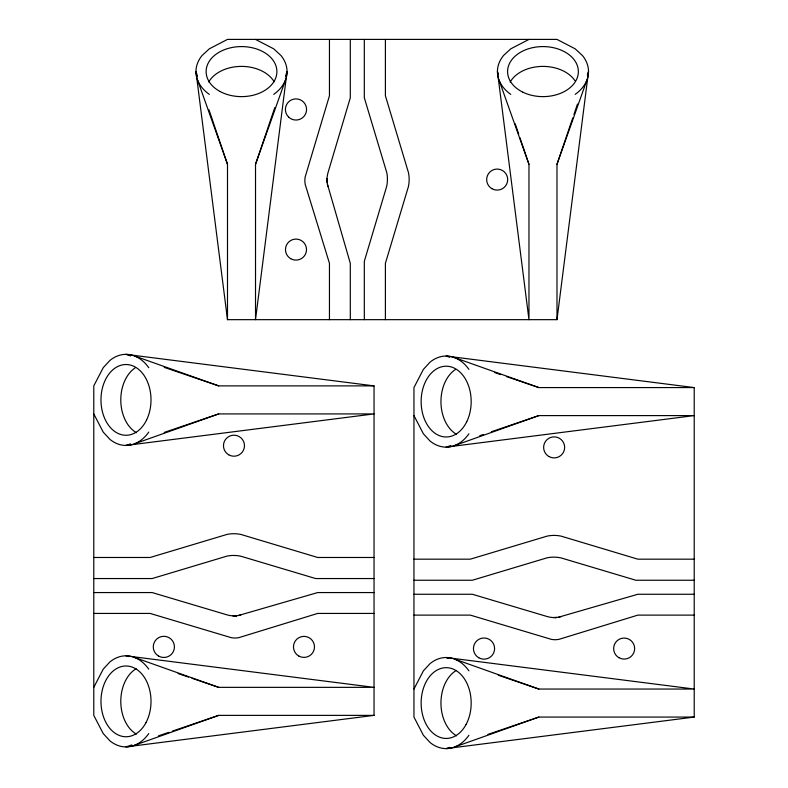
<?xml version="1.0" encoding="UTF-8"?>
<svg xmlns="http://www.w3.org/2000/svg" width="788" height="788" viewBox="0 0 788 788"><rect width="100%" height="100%" fill="white"/><g stroke="black" fill="none" stroke-linecap="round" stroke-linejoin="round"><path stroke-width="1.18" d="M327.02 178.502L327.099 181.979L326.99 179.664L327.109 181.979L326.951 180.846M197.542 76.239L195.966 71.6L227.496 319.662L556.988 319.662L588.518 71.6L587.336 75.077M326.921 181.23L327.099 181.821M285.473 76.239L287.049 71.6L255.519 319.662L255.519 164.288L274.835 107.523M556.988 319.662L556.988 164.288L572.758 117.944M573.94 114.467L577.486 104.046M255.519 164.288L285.502 79.933M556.988 164.288L586.971 79.933M93.782 687.353L103.218 669.16L109.887 661.93A45.546 32.2 -90 0 1 148.765 669.16M413.956 689.047L423.383 670.854L430.061 663.614A45.546 32.2 -90 0 1 468.929 670.854M528.965 39.4L510.772 48.836L503.532 55.505A45.546 32.2 0 0 0 510.772 94.373M374.044 592.566L317.692 592.566L238.666 615.438M694.218 594.26L637.856 594.26L558.83 617.122M134.324 443.89L218.68 413.917L374.044 413.917L125.991 445.437L130.621 443.861M454.489 445.584L538.844 415.601L694.218 415.601L446.156 447.131L450.795 445.555M134.324 745.359L218.68 715.376L374.044 715.376L374.044 385.884L125.991 354.354L130.621 355.93M454.489 747.044L538.844 717.07L694.218 717.07L694.218 387.578L446.156 356.048L449.633 357.23M164.219 432.435L218.68 413.917M479.754 435.705L483.231 434.523M491.338 431.765L538.844 415.601M131.783 744.936L125.991 746.906L374.044 715.376M158.427 735.874L168.859 732.328M172.336 731.146L218.68 715.376M449.633 747.418L446.156 748.6L694.218 717.07M487.87 734.416L538.844 717.07M235.228 615.92L236.37 615.763L234.046 615.881L236.37 615.773L232.893 615.861M555.786 617.644L556.535 617.467L553.058 617.556M235.622 615.95L236.203 615.783M556.377 617.467L555.796 617.516M555.402 617.615L555.895 617.496M164.219 367.366L218.68 385.884L374.044 385.884M506.408 376.546L538.844 387.578L694.218 387.578M93.782 557.48L150.144 557.48L227.18 534.362A34.042 34.042 0 0 1 240.921 534.451L317.692 557.48L374.044 557.48M413.956 559.175L470.308 559.175L547.345 536.057A34.042 34.042 0 0 1 561.095 536.135L637.856 559.175L694.218 559.175M93.782 578.55L152.173 578.55L227.18 556.052A34.051 34.051 0 0 1 240.921 556.239L315.653 578.55L374.044 578.55M413.956 580.244L472.347 580.244L547.345 557.746A34.051 34.051 0 0 1 561.095 557.924L635.827 580.244L694.218 580.244M93.782 592.566L152.173 592.566L227.18 614.906A24.595 24.595 0 0 0 240.921 614.906M413.956 594.26L472.347 594.26L547.345 616.6A24.595 24.595 0 0 0 561.095 616.6M93.782 613.428L150.144 613.428L231.672 637.797L235.169 638.063L238.656 637.709L317.692 613.428L374.044 613.428M413.956 615.113L470.308 615.113L551.836 639.492L555.333 639.748L558.82 639.403L637.856 615.113L694.218 615.113M192.026 678.291L218.68 687.353L374.044 687.353L125.991 655.823L128.306 656.611M498.292 675.247L538.844 689.047L694.218 689.047L446.156 657.517L448.471 658.305M494.815 372.596L500.607 374.576M178.127 673.563L188.549 677.109M454.489 357.604L538.844 387.578M134.324 355.91L218.68 385.884M454.489 659.063L538.844 689.047M134.324 657.379L218.68 687.353M255.519 39.4L273.712 48.836L280.952 55.505A45.546 32.2 0 0 1 273.712 94.373M413.956 415.601L423.383 433.794L430.061 441.034A45.546 32.2 -90 0 0 468.929 433.794M93.782 413.917L103.218 432.1L109.887 439.34A45.546 32.2 -90 0 0 148.765 432.1M350.305 319.662L350.305 263.3L327.444 184.274M498.991 79.943L528.965 164.288L528.965 319.662L497.435 71.6L498.223 73.924M197.522 79.943L227.496 164.288L227.496 319.662M515.175 123.736L518.721 134.167M519.903 137.644L528.965 164.288M208.978 109.837L227.496 164.288M385.401 39.4L385.401 95.752L408.509 172.789A34.042 34.042 0 0 1 408.43 186.539L385.401 263.3L385.401 319.662M364.322 39.4L364.322 97.791L386.829 172.789A34.051 34.051 0 0 1 386.642 186.539L364.322 261.271L364.322 319.662M350.305 39.4L350.305 97.791L327.966 172.789A24.595 24.595 0 0 0 327.966 186.539M329.453 39.4L329.453 95.752L305.074 177.29L304.818 180.777L305.163 184.264L329.453 263.3L329.453 319.662M468.929 369.385A45.546 32.2 90 0 0 430.061 362.145L423.383 369.385L413.956 387.578L413.956 717.07L423.383 735.263L430.061 742.503A45.546 32.2 -90 0 0 468.929 735.263M456.528 735.825A35.381 25.019 -90 0 1 440.955 703.26A35.381 25.019 -90 0 1 456.272 670.45M456.577 434.385A35.381 25.019 -90 0 1 440.965 402.629A35.381 25.019 -90 0 1 455.237 369.631M148.765 733.569A45.546 32.2 -90 0 1 109.887 740.809L103.218 733.569L93.782 715.376L93.782 385.884L103.218 367.701L109.887 360.461A45.546 32.2 -90 0 1 148.765 367.701M136.413 432.691A35.381 25.019 -90 0 1 120.8 400.934A35.381 25.019 -90 0 1 135.063 367.947M136.363 734.13A35.381 25.019 -90 0 1 120.791 701.566A35.381 25.019 -90 0 1 136.097 668.756M209.303 94.373A45.546 32.2 0 0 1 202.073 55.505L209.303 48.836L227.496 39.4L556.988 39.4L575.181 48.836L582.421 55.505A45.546 32.2 0 0 1 575.181 94.373M510.181 82.021A35.381 25.019 0 0 1 541.937 66.409A35.381 25.019 0 0 1 574.935 80.681M208.741 81.972A35.381 25.019 0 0 1 241.305 66.399A35.381 25.019 0 0 1 274.125 81.716M618.895 657.675A10.51 10.51 0 0 0 634.655 648.573A10.51 10.51 0 0 0 618.895 639.472A10.51 10.51 0 0 0 618.895 657.675M466.092 724.438A35.381 25.019 -90 0 0 449.278 667.948A35.381 25.019 -90 0 0 423.097 716.784A35.381 25.019 -90 0 0 466.092 724.438M478.73 657.734A10.579 10.579 0 0 0 494.598 648.573A10.579 10.579 0 0 0 478.73 639.413A10.579 10.579 0 0 0 478.73 657.734M466.762 421.669A35.381 25.019 -90 0 0 448.155 366.321A35.381 25.019 -90 0 0 423.56 416.783A35.381 25.019 -90 0 0 466.762 421.669M548.881 456.488A10.51 10.51 0 0 0 564.651 447.387A10.51 10.51 0 0 0 548.881 438.286A10.51 10.51 0 0 0 548.881 456.488M146.588 419.974A35.381 25.019 -90 0 0 127.981 364.627A35.381 25.019 -90 0 0 103.395 415.089A35.381 25.019 -90 0 0 146.588 419.974M228.717 454.804A10.51 10.51 0 0 0 244.477 445.703A10.51 10.51 0 0 0 228.717 436.601A10.51 10.51 0 0 0 228.717 454.804M145.928 722.744A35.381 25.019 -90 0 0 129.114 666.264A35.381 25.019 -90 0 0 102.933 715.09A35.381 25.019 -90 0 0 145.928 722.744M158.565 656.049A10.579 10.579 0 0 0 174.434 646.889A10.579 10.579 0 0 0 158.565 637.728A10.579 10.579 0 0 0 158.565 656.049M298.731 655.99A10.51 10.51 0 0 0 314.491 646.889A10.51 10.51 0 0 0 298.731 637.788A10.51 10.51 0 0 0 298.731 655.99M288.506 116.949A10.579 10.579 0 0 0 306.207 112.201A10.579 10.579 0 0 0 293.254 99.249A10.579 10.579 0 0 0 288.506 116.949M290.733 258.7A10.51 10.51 0 0 0 306.502 249.599A10.51 10.51 0 0 0 290.733 240.498A10.51 10.51 0 0 0 290.733 258.7M220.128 91.536A35.381 25.019 0 0 0 276.618 74.732A35.381 25.019 0 0 0 227.781 48.541A35.381 25.019 0 0 0 220.128 91.536M522.897 92.206A35.381 25.019 0 0 0 578.244 73.599A35.381 25.019 0 0 0 527.783 49.004A35.381 25.019 0 0 0 522.897 92.206M491.919 188.687A10.51 10.51 0 0 0 507.689 179.585A10.51 10.51 0 0 0 491.919 170.484A10.51 10.51 0 0 0 491.919 188.687"/></g></svg>
